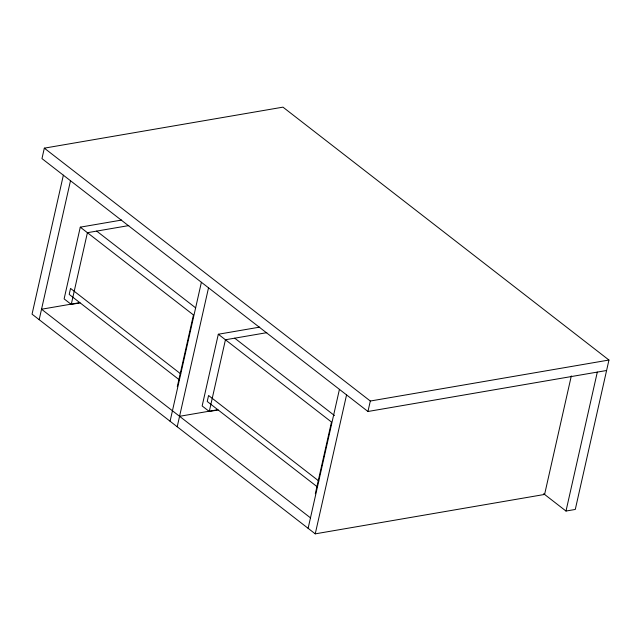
<?xml version="1.0" encoding="UTF-8"?>
<svg xmlns="http://www.w3.org/2000/svg" width="641" height="641" viewBox="0 0 641 641"><rect width="100%" height="100%" fill="white"/><g stroke="black" fill="none" stroke-linecap="round" stroke-linejoin="round"><path stroke-width="0.96" d="M543.64 493.698L565.995 511.045L575.281 509.451L608.95 360.034L282.969 107.151L44.325 148.151L41.969 158.607L367.958 411.49L606.594 370.498M63.363 175.201L32.05 314.154L315.244 533.849L544.602 494.443L571.323 375.898M39.181 319.691L70.494 180.73M121.654 220.055L80.277 227.162L64.116 298.882L71.247 304.411L80.109 302.889M71.247 304.411L87.408 232.691L128.785 225.584M177.293 386.675L193.454 314.955L80.277 227.162M170.081 421.233L201.394 282.28M177.212 426.77L208.525 287.809M259.685 327.134L218.309 334.241L202.147 405.961L209.278 411.49L218.14 409.968M209.278 411.49L225.44 339.77L266.816 332.663M315.324 493.754L331.485 422.034L218.309 334.241M308.113 528.312L339.434 389.359M315.244 533.849L346.565 394.888M367.958 411.49L370.314 401.026L44.325 148.151M565.995 511.045L597.316 372.084M79.027 302.784L41.537 309.226L310.476 517.856M179.568 416.305L217.059 409.863M370.314 401.026L608.95 360.034M96.687 231.097L195.665 307.88M234.718 338.176L334.482 415.568M180.77 373.927L70.542 288.418L69.196 294.395L179.424 379.905M318.801 481.006L208.573 395.497L207.227 401.474L317.455 486.984"/></g></svg>
